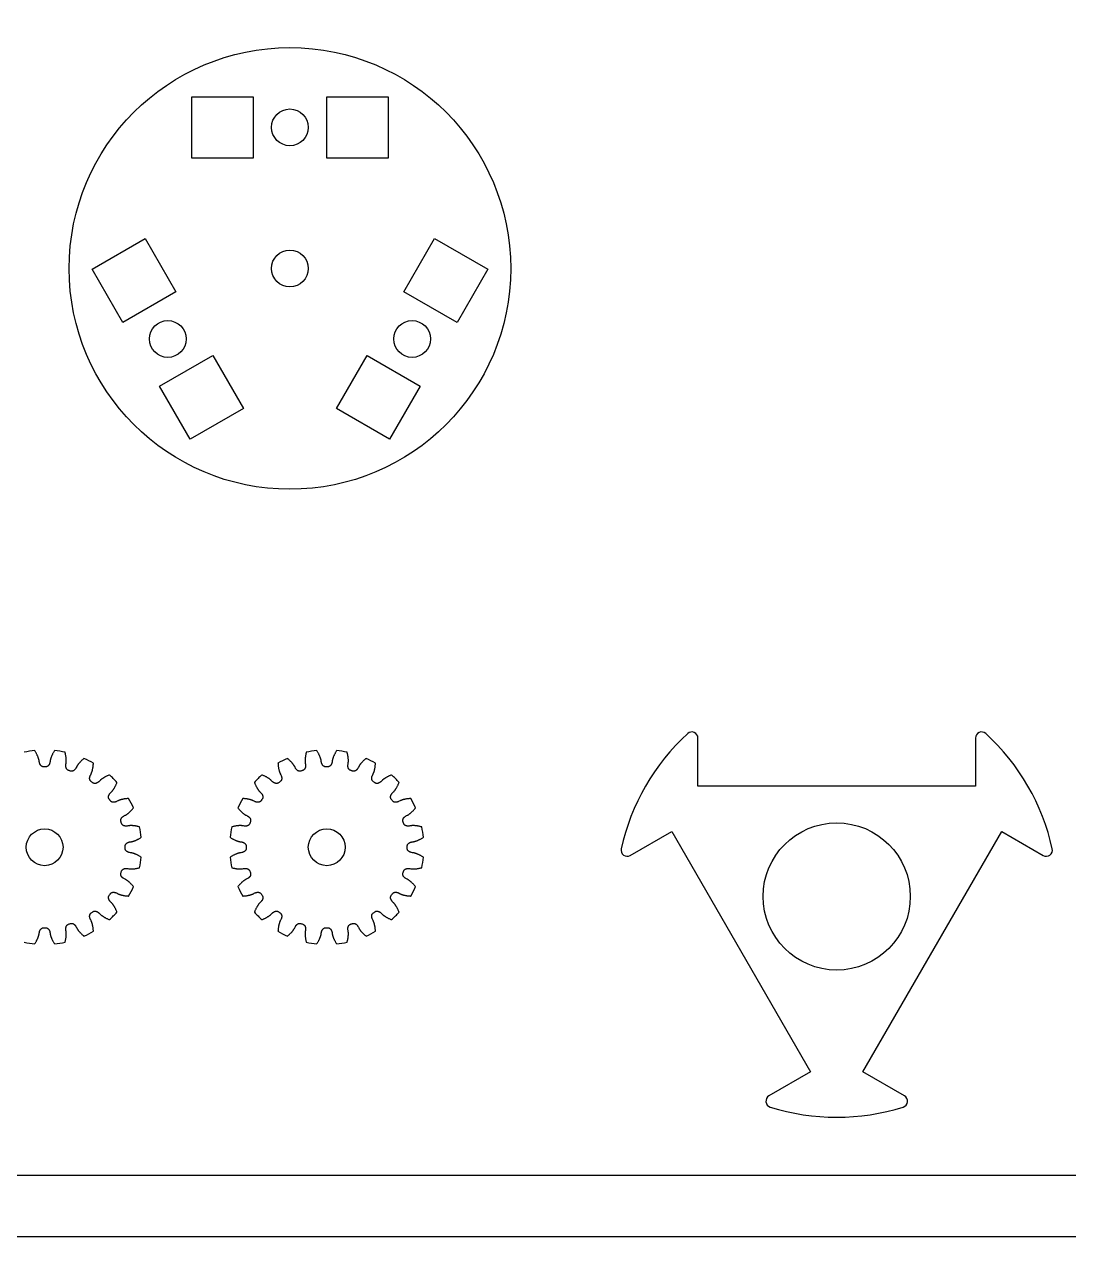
# Model space of a CAD drawing. Header units: millimetres. Extents: x 25309 to 26209, y 213925 to 214828.
# Drawn here: x 25820.4 to 25905.6, y 213924.8 to 214023.6 of the extents above; entities that cross this region are included whole.
import ezdxf

# ---------------------------------------------------------------- set-up
doc = ezdxf.new("R2010")
doc.units = ezdxf.units.MM

msp = doc.modelspace()

# ---------------------------------------------------------------- linework, layer by layer
at = {"color": 242, "linetype": 'Continuous', "lineweight": 25}
for p, q in [((25834.097, 214012.711), (25834.097, 214017.711)), ((25834.097, 214017.711), (25839.097, 214017.711)), ((25839.097, 214017.711), (25839.097, 214012.711)), ((25845.097, 214012.711), (25845.097, 214017.711)), ((25845.097, 214017.711), (25850.097, 214017.711)), ((25850.097, 214017.711), (25850.097, 214012.711)), ((25839.097, 214012.711), (25834.097, 214012.711)), ((25850.097, 214012.711), (25845.097, 214012.711)), ((25825.973, 214003.639), (25830.303, 214006.139)), ((25830.303, 214006.139), (25832.803, 214001.809)), ((25851.391, 214001.809), (25853.891, 214006.139)), ((25853.891, 214006.139), (25858.222, 214003.639)), ((25828.473, 213999.309), (25825.973, 214003.639)), ((25858.222, 214003.639), (25855.722, 213999.309)), ((25832.803, 214001.809), (25828.473, 213999.309)), ((25855.722, 213999.309), (25851.391, 214001.809)), ((25831.473, 213994.113), (25835.803, 213996.613)), ((25835.803, 213996.613), (25838.303, 213992.283)), ((25845.891, 213992.283), (25848.391, 213996.613)), ((25848.391, 213996.613), (25852.722, 213994.113)), ((25833.973, 213989.783), (25831.473, 213994.113)), ((25852.722, 213994.113), (25850.222, 213989.783)), ((25838.303, 213992.283), (25833.973, 213989.783)), ((25850.222, 213989.783), (25845.891, 213992.283)), ((25875.368, 213961.519), (25875.368, 213965.43)), ((25897.995, 213965.43), (25897.995, 213961.519)), ((25897.995, 213961.519), (25875.368, 213961.519)), ((25869.843, 213955.862), (25873.23, 213957.817)), ((25873.23, 213957.817), (25884.544, 213938.221)), ((25888.819, 213938.221), (25900.132, 213957.817)), ((25900.132, 213957.817), (25903.519, 213955.862)), ((25884.544, 213938.221), (25881.157, 213936.266)), ((25892.205, 213936.266), (25888.819, 213938.221))]:
    msp.add_line(p, q, dxfattribs=at)
at = {"color": 30}
msp.add_lwpolyline([(25308.558, 214374.782), (26208.558, 214374.782), (26208.558, 213924.782), (25308.558, 213924.782)], close=True, dxfattribs=at)
msp.add_lwpolyline([(25313.558, 214369.782), (26203.558, 214369.782), (26203.558, 213929.782), (25313.558, 213929.782)], close=True)
at = {"color": 242, "linetype": 'Continuous', "lineweight": 25}
for centre, radius in [((25842.097, 214003.711), 18), ((25842.097, 214015.211), 1.5), ((25842.097, 214003.711), 1.5), ((25832.138, 213997.961), 1.5), ((25852.056, 213997.961), 1.5), ((25822.097, 213956.529), 1.5), ((25845.097, 213956.529), 1.5), ((25886.681, 213952.519), 6)]:
    msp.add_circle(centre, radius, dxfattribs=at)
for centre, radius, start, end in [((25886.681, 213952.519), 18, 132.45951, 167.54049), ((25874.868, 213965.43), 0.5, 0, 132.45951), ((25898.495, 213965.43), 0.5, 47.54049, 180), ((25886.681, 213952.519), 18, 12.45951, 47.54049), ((25822.097, 213956.529), 7.92, 95.87739, 102.12261), ((25822.097, 213956.529), 7.92, 77.87739, 84.12261), ((25845.097, 213956.529), 7.92, 95.87739, 102.12261), ((25845.097, 213956.529), 7.92, 77.87739, 84.12261), ((25822.097, 213956.529), 7.92, 59.87739, 66.12261), ((25845.097, 213956.529), 7.92, 113.87739, 120.12261), ((25845.097, 213956.529), 7.92, 59.87739, 66.12261), ((25822.097, 213956.529), 7.92, 41.87739, 48.12261), ((25845.097, 213956.529), 7.92, 131.87739, 138.12261), ((25845.097, 213956.529), 7.92, 41.87739, 48.12261), ((25822.097, 213956.529), 7.92, 23.87739, 30.12261), ((25845.097, 213956.529), 7.92, 149.87739, 156.12261), ((25845.097, 213956.529), 7.92, 23.87739, 30.12261), ((25822.097, 213956.529), 7.92, 5.87739, 12.12261), ((25845.097, 213956.529), 7.92, 167.87739, 174.12261), ((25845.097, 213956.529), 7.92, 5.87739, 12.12261), ((25869.593, 213956.295), 0.5, 167.54049, 300), ((25903.769, 213956.295), 0.5, 240, 12.45951), ((25822.097, 213956.529), 7.92, 347.87739, 354.12261), ((25845.097, 213956.529), 7.92, 185.87739, 192.12261), ((25845.097, 213956.529), 7.92, 347.87739, 354.12261), ((25822.097, 213956.529), 7.92, 329.87739, 336.12261), ((25845.097, 213956.529), 7.92, 203.87739, 210.12261), ((25845.097, 213956.529), 7.92, 329.87739, 336.12261), ((25822.097, 213956.529), 7.92, 311.87739, 318.12261), ((25845.097, 213956.529), 7.92, 221.87739, 228.12261), ((25845.097, 213956.529), 7.92, 311.87739, 318.12261), ((25822.097, 213956.529), 7.92, 293.87739, 300.12261), ((25845.097, 213956.529), 7.92, 239.87739, 246.12261), ((25845.097, 213956.529), 7.92, 293.87739, 300.12261), ((25822.097, 213956.529), 7.92, 257.87739, 264.12261), ((25822.097, 213956.529), 7.92, 275.87739, 282.12261), ((25845.097, 213956.529), 7.92, 257.87739, 264.12261), ((25845.097, 213956.529), 7.92, 275.87739, 282.12261), ((25881.407, 213935.833), 0.5, 120, 252.45951), ((25891.955, 213935.833), 0.5, 287.54049, 60), ((25886.681, 213952.519), 18, 252.45951, 287.54049)]:
    msp.add_arc(centre, radius, start, end, dxfattribs=at)
for points in [[(25822.908, 213964.407), (25822.897, 213964.389), (25822.867, 213964.342), (25822.821, 213964.267), (25822.773, 213964.181), (25822.731, 213964.101), (25822.694, 213964.025), (25822.662, 213963.954), (25822.636, 213963.888), (25822.613, 213963.828), (25822.595, 213963.774), (25822.58, 213963.726), (25822.568, 213963.683), (25822.56, 213963.647), (25822.553, 213963.618), (25822.542, 213963.553), (25822.536, 213963.485), (25822.519, 213963.413), (25822.507, 213963.376), (25822.495, 213963.341), (25822.48, 213963.306), (25822.463, 213963.273), (25822.443, 213963.241), (25822.419, 213963.21), (25822.392, 213963.18), (25822.359, 213963.151), (25822.319, 213963.126), (25822.273, 213963.105), (25822.224, 213963.094), (25822.165, 213963.089), (25822.097, 213963.092), (25822.03, 213963.089), (25821.97, 213963.094), (25821.922, 213963.105), (25821.875, 213963.126), (25821.836, 213963.151), (25821.803, 213963.18), (25821.775, 213963.21), (25821.752, 213963.241), (25821.732, 213963.273), (25821.714, 213963.306), (25821.7, 213963.341), (25821.687, 213963.376), (25821.676, 213963.413), (25821.658, 213963.485), (25821.652, 213963.553), (25821.641, 213963.618), (25821.635, 213963.647), (25821.626, 213963.683), (25821.615, 213963.726), (25821.6, 213963.774), (25821.581, 213963.828), (25821.559, 213963.888), (25821.532, 213963.954), (25821.5, 213964.025), (25821.464, 213964.101), (25821.421, 213964.181), (25821.373, 213964.267), (25821.328, 213964.342), (25821.298, 213964.389), (25821.286, 213964.407)], [(25825.303, 213963.771), (25825.287, 213963.758), (25825.244, 213963.722), (25825.177, 213963.664), (25825.105, 213963.598), (25825.04, 213963.534), (25824.981, 213963.473), (25824.929, 213963.416), (25824.883, 213963.362), (25824.844, 213963.312), (25824.809, 213963.266), (25824.78, 213963.224), (25824.756, 213963.188), (25824.737, 213963.156), (25824.722, 213963.13), (25824.691, 213963.072), (25824.664, 213963.009), (25824.625, 213962.946), (25824.604, 213962.914), (25824.58, 213962.885), (25824.556, 213962.856), (25824.529, 213962.83), (25824.5, 213962.806), (25824.468, 213962.783), (25824.433, 213962.763), (25824.392, 213962.746), (25824.347, 213962.734), (25824.296, 213962.729), (25824.246, 213962.733), (25824.189, 213962.747), (25824.126, 213962.771), (25824.06, 213962.789), (25824.005, 213962.812), (25823.963, 213962.838), (25823.925, 213962.871), (25823.895, 213962.908), (25823.872, 213962.945), (25823.855, 213962.982), (25823.843, 213963.019), (25823.834, 213963.056), (25823.828, 213963.093), (25823.824, 213963.13), (25823.823, 213963.168), (25823.824, 213963.207), (25823.829, 213963.28), (25823.845, 213963.347), (25823.854, 213963.412), (25823.857, 213963.442), (25823.86, 213963.479), (25823.862, 213963.523), (25823.863, 213963.573), (25823.862, 213963.631), (25823.859, 213963.695), (25823.854, 213963.765), (25823.846, 213963.842), (25823.834, 213963.926), (25823.819, 213964.016), (25823.8, 213964.112), (25823.78, 213964.198), (25823.766, 213964.252), (25823.76, 213964.272)], [(25843.434, 213964.272), (25843.428, 213964.252), (25843.414, 213964.198), (25843.394, 213964.112), (25843.375, 213964.016), (25843.36, 213963.926), (25843.348, 213963.842), (25843.34, 213963.765), (25843.335, 213963.695), (25843.332, 213963.631), (25843.331, 213963.573), (25843.332, 213963.523), (25843.334, 213963.479), (25843.337, 213963.442), (25843.341, 213963.412), (25843.35, 213963.347), (25843.365, 213963.28), (25843.37, 213963.207), (25843.371, 213963.168), (25843.37, 213963.13), (25843.367, 213963.093), (25843.361, 213963.056), (25843.352, 213963.019), (25843.339, 213962.982), (25843.322, 213962.945), (25843.299, 213962.908), (25843.27, 213962.871), (25843.232, 213962.838), (25843.189, 213962.812), (25843.134, 213962.789), (25843.069, 213962.771), (25843.006, 213962.747), (25842.948, 213962.733), (25842.898, 213962.729), (25842.847, 213962.734), (25842.802, 213962.746), (25842.762, 213962.763), (25842.726, 213962.783), (25842.694, 213962.806), (25842.665, 213962.83), (25842.639, 213962.856), (25842.614, 213962.885), (25842.591, 213962.914), (25842.569, 213962.946), (25842.53, 213963.009), (25842.503, 213963.072), (25842.473, 213963.13), (25842.458, 213963.156), (25842.438, 213963.188), (25842.414, 213963.224), (25842.385, 213963.266), (25842.351, 213963.312), (25842.311, 213963.362), (25842.265, 213963.416), (25842.213, 213963.473), (25842.155, 213963.534), (25842.09, 213963.598), (25842.018, 213963.664), (25841.951, 213963.722), (25841.908, 213963.758), (25841.891, 213963.771)], [(25845.908, 213964.407), (25845.897, 213964.389), (25845.867, 213964.342), (25845.821, 213964.267), (25845.773, 213964.181), (25845.731, 213964.101), (25845.694, 213964.025), (25845.662, 213963.954), (25845.636, 213963.888), (25845.613, 213963.828), (25845.595, 213963.774), (25845.58, 213963.726), (25845.568, 213963.683), (25845.56, 213963.647), (25845.553, 213963.618), (25845.542, 213963.553), (25845.536, 213963.485), (25845.519, 213963.413), (25845.507, 213963.376), (25845.495, 213963.341), (25845.48, 213963.306), (25845.463, 213963.273), (25845.443, 213963.241), (25845.419, 213963.21), (25845.392, 213963.18), (25845.359, 213963.151), (25845.319, 213963.126), (25845.273, 213963.105), (25845.224, 213963.094), (25845.165, 213963.089), (25845.097, 213963.092), (25845.03, 213963.089), (25844.97, 213963.094), (25844.922, 213963.105), (25844.875, 213963.126), (25844.836, 213963.151), (25844.803, 213963.18), (25844.775, 213963.21), (25844.752, 213963.241), (25844.732, 213963.273), (25844.714, 213963.306), (25844.7, 213963.341), (25844.687, 213963.376), (25844.676, 213963.413), (25844.658, 213963.485), (25844.652, 213963.553), (25844.641, 213963.618), (25844.635, 213963.647), (25844.626, 213963.683), (25844.615, 213963.726), (25844.6, 213963.774), (25844.581, 213963.828), (25844.559, 213963.888), (25844.532, 213963.954), (25844.5, 213964.025), (25844.464, 213964.101), (25844.421, 213964.181), (25844.373, 213964.267), (25844.328, 213964.342), (25844.298, 213964.389), (25844.286, 213964.407)], [(25848.303, 213963.771), (25848.287, 213963.758), (25848.244, 213963.722), (25848.177, 213963.664), (25848.105, 213963.598), (25848.04, 213963.534), (25847.981, 213963.473), (25847.929, 213963.416), (25847.883, 213963.362), (25847.844, 213963.312), (25847.809, 213963.266), (25847.78, 213963.224), (25847.756, 213963.188), (25847.737, 213963.156), (25847.722, 213963.13), (25847.691, 213963.072), (25847.664, 213963.009), (25847.625, 213962.946), (25847.604, 213962.914), (25847.58, 213962.885), (25847.556, 213962.856), (25847.529, 213962.83), (25847.5, 213962.806), (25847.468, 213962.783), (25847.433, 213962.763), (25847.392, 213962.746), (25847.347, 213962.734), (25847.296, 213962.729), (25847.246, 213962.733), (25847.189, 213962.747), (25847.126, 213962.771), (25847.06, 213962.789), (25847.005, 213962.812), (25846.963, 213962.838), (25846.925, 213962.871), (25846.895, 213962.908), (25846.872, 213962.945), (25846.855, 213962.982), (25846.843, 213963.019), (25846.834, 213963.056), (25846.828, 213963.093), (25846.824, 213963.13), (25846.823, 213963.168), (25846.824, 213963.207), (25846.829, 213963.28), (25846.845, 213963.347), (25846.854, 213963.412), (25846.857, 213963.442), (25846.86, 213963.479), (25846.862, 213963.523), (25846.863, 213963.573), (25846.862, 213963.631), (25846.859, 213963.695), (25846.854, 213963.765), (25846.846, 213963.842), (25846.834, 213963.926), (25846.819, 213964.016), (25846.8, 213964.112), (25846.78, 213964.198), (25846.766, 213964.252), (25846.76, 213964.272)], [(25827.384, 213962.426), (25827.364, 213962.418), (25827.312, 213962.398), (25827.231, 213962.363), (25827.142, 213962.323), (25827.06, 213962.282), (25826.986, 213962.242), (25826.919, 213962.204), (25826.859, 213962.166), (25826.805, 213962.131), (25826.758, 213962.098), (25826.718, 213962.068), (25826.684, 213962.04), (25826.656, 213962.016), (25826.633, 213961.996), (25826.586, 213961.95), (25826.541, 213961.898), (25826.485, 213961.851), (25826.454, 213961.827), (25826.423, 213961.806), (25826.391, 213961.787), (25826.357, 213961.77), (25826.322, 213961.756), (25826.285, 213961.744), (25826.245, 213961.736), (25826.201, 213961.733), (25826.154, 213961.735), (25826.105, 213961.746), (25826.059, 213961.765), (25826.008, 213961.796), (25825.955, 213961.839), (25825.899, 213961.876), (25825.854, 213961.914), (25825.821, 213961.952), (25825.795, 213961.996), (25825.778, 213962.04), (25825.768, 213962.083), (25825.764, 213962.123), (25825.763, 213962.162), (25825.766, 213962.2), (25825.772, 213962.237), (25825.78, 213962.273), (25825.79, 213962.31), (25825.803, 213962.346), (25825.831, 213962.414), (25825.866, 213962.473), (25825.895, 213962.532), (25825.907, 213962.56), (25825.922, 213962.594), (25825.937, 213962.635), (25825.954, 213962.683), (25825.971, 213962.737), (25825.988, 213962.799), (25826.004, 213962.868), (25826.02, 213962.944), (25826.035, 213963.027), (25826.049, 213963.117), (25826.06, 213963.214), (25826.067, 213963.302), (25826.071, 213963.358), (25826.072, 213963.379)], [(25841.123, 213963.379), (25841.124, 213963.358), (25841.127, 213963.302), (25841.134, 213963.214), (25841.146, 213963.117), (25841.159, 213963.027), (25841.174, 213962.944), (25841.19, 213962.868), (25841.207, 213962.799), (25841.224, 213962.737), (25841.241, 213962.683), (25841.257, 213962.635), (25841.273, 213962.594), (25841.287, 213962.56), (25841.3, 213962.532), (25841.328, 213962.473), (25841.364, 213962.414), (25841.391, 213962.346), (25841.404, 213962.31), (25841.415, 213962.273), (25841.423, 213962.237), (25841.429, 213962.2), (25841.431, 213962.162), (25841.431, 213962.123), (25841.426, 213962.083), (25841.416, 213962.04), (25841.399, 213961.996), (25841.373, 213961.952), (25841.341, 213961.914), (25841.296, 213961.876), (25841.239, 213961.839), (25841.186, 213961.796), (25841.136, 213961.765), (25841.09, 213961.746), (25841.04, 213961.735), (25840.993, 213961.733), (25840.949, 213961.736), (25840.909, 213961.744), (25840.872, 213961.756), (25840.837, 213961.77), (25840.804, 213961.787), (25840.772, 213961.806), (25840.74, 213961.827), (25840.71, 213961.851), (25840.653, 213961.898), (25840.608, 213961.95), (25840.561, 213961.996), (25840.539, 213962.016), (25840.511, 213962.04), (25840.476, 213962.068), (25840.436, 213962.098), (25840.389, 213962.131), (25840.336, 213962.166), (25840.275, 213962.204), (25840.208, 213962.242), (25840.134, 213962.282), (25840.052, 213962.323), (25839.963, 213962.363), (25839.882, 213962.398), (25839.83, 213962.418), (25839.81, 213962.426)], [(25850.384, 213962.426), (25850.364, 213962.418), (25850.312, 213962.398), (25850.231, 213962.363), (25850.142, 213962.323), (25850.06, 213962.282), (25849.986, 213962.242), (25849.919, 213962.204), (25849.859, 213962.166), (25849.805, 213962.131), (25849.758, 213962.098), (25849.718, 213962.068), (25849.684, 213962.04), (25849.656, 213962.016), (25849.633, 213961.996), (25849.586, 213961.95), (25849.541, 213961.898), (25849.485, 213961.851), (25849.454, 213961.827), (25849.423, 213961.806), (25849.391, 213961.787), (25849.357, 213961.77), (25849.322, 213961.756), (25849.285, 213961.744), (25849.245, 213961.736), (25849.201, 213961.733), (25849.154, 213961.735), (25849.105, 213961.746), (25849.059, 213961.765), (25849.008, 213961.796), (25848.955, 213961.839), (25848.899, 213961.876), (25848.854, 213961.914), (25848.821, 213961.952), (25848.795, 213961.996), (25848.778, 213962.04), (25848.768, 213962.083), (25848.764, 213962.123), (25848.763, 213962.162), (25848.766, 213962.2), (25848.772, 213962.237), (25848.78, 213962.273), (25848.79, 213962.31), (25848.803, 213962.346), (25848.831, 213962.414), (25848.866, 213962.473), (25848.895, 213962.532), (25848.907, 213962.56), (25848.922, 213962.594), (25848.937, 213962.635), (25848.954, 213962.683), (25848.971, 213962.737), (25848.988, 213962.799), (25849.004, 213962.868), (25849.02, 213962.944), (25849.035, 213963.027), (25849.049, 213963.117), (25849.06, 213963.214), (25849.067, 213963.302), (25849.071, 213963.358), (25849.072, 213963.379)], [(25828.948, 213960.503), (25828.927, 213960.502), (25828.871, 213960.499), (25828.783, 213960.491), (25828.686, 213960.48), (25828.595, 213960.467), (25828.513, 213960.452), (25828.437, 213960.436), (25828.368, 213960.419), (25828.306, 213960.402), (25828.251, 213960.385), (25828.203, 213960.369), (25828.162, 213960.353), (25828.128, 213960.339), (25828.101, 213960.326), (25828.042, 213960.297), (25827.983, 213960.262), (25827.915, 213960.235), (25827.878, 213960.222), (25827.842, 213960.211), (25827.806, 213960.203), (25827.769, 213960.197), (25827.731, 213960.194), (25827.692, 213960.195), (25827.651, 213960.2), (25827.609, 213960.21), (25827.565, 213960.227), (25827.521, 213960.252), (25827.483, 213960.285), (25827.444, 213960.33), (25827.407, 213960.387), (25827.365, 213960.439), (25827.334, 213960.49), (25827.315, 213960.536), (25827.304, 213960.586), (25827.301, 213960.633), (25827.305, 213960.676), (25827.313, 213960.716), (25827.324, 213960.754), (25827.339, 213960.789), (25827.356, 213960.822), (25827.375, 213960.854), (25827.396, 213960.886), (25827.419, 213960.916), (25827.467, 213960.973), (25827.519, 213961.018), (25827.564, 213961.065), (25827.585, 213961.087), (25827.609, 213961.115), (25827.636, 213961.149), (25827.667, 213961.19), (25827.7, 213961.237), (25827.735, 213961.29), (25827.772, 213961.35), (25827.811, 213961.418), (25827.851, 213961.492), (25827.891, 213961.574), (25827.932, 213961.662), (25827.966, 213961.744), (25827.987, 213961.796), (25827.994, 213961.816)], [(25839.2, 213961.816), (25839.208, 213961.796), (25839.228, 213961.744), (25839.262, 213961.662), (25839.303, 213961.574), (25839.344, 213961.492), (25839.383, 213961.418), (25839.422, 213961.35), (25839.459, 213961.29), (25839.495, 213961.237), (25839.528, 213961.19), (25839.558, 213961.149), (25839.586, 213961.115), (25839.61, 213961.087), (25839.63, 213961.065), (25839.676, 213961.018), (25839.728, 213960.973), (25839.775, 213960.916), (25839.798, 213960.886), (25839.82, 213960.854), (25839.839, 213960.822), (25839.856, 213960.789), (25839.87, 213960.754), (25839.881, 213960.716), (25839.89, 213960.676), (25839.893, 213960.633), (25839.89, 213960.586), (25839.88, 213960.536), (25839.86, 213960.49), (25839.829, 213960.439), (25839.787, 213960.387), (25839.75, 213960.33), (25839.711, 213960.285), (25839.673, 213960.252), (25839.63, 213960.227), (25839.586, 213960.21), (25839.543, 213960.2), (25839.503, 213960.195), (25839.464, 213960.194), (25839.426, 213960.197), (25839.389, 213960.203), (25839.352, 213960.211), (25839.316, 213960.222), (25839.28, 213960.235), (25839.211, 213960.262), (25839.153, 213960.297), (25839.094, 213960.326), (25839.066, 213960.339), (25839.032, 213960.353), (25838.991, 213960.369), (25838.943, 213960.385), (25838.888, 213960.402), (25838.827, 213960.419), (25838.758, 213960.436), (25838.682, 213960.452), (25838.599, 213960.467), (25838.509, 213960.48), (25838.412, 213960.491), (25838.323, 213960.499), (25838.268, 213960.502), (25838.247, 213960.503)], [(25851.948, 213960.503), (25851.927, 213960.502), (25851.871, 213960.499), (25851.783, 213960.491), (25851.686, 213960.48), (25851.595, 213960.467), (25851.513, 213960.452), (25851.437, 213960.436), (25851.368, 213960.419), (25851.306, 213960.402), (25851.251, 213960.385), (25851.203, 213960.369), (25851.162, 213960.353), (25851.128, 213960.339), (25851.101, 213960.326), (25851.042, 213960.297), (25850.983, 213960.262), (25850.915, 213960.235), (25850.878, 213960.222), (25850.842, 213960.211), (25850.806, 213960.203), (25850.769, 213960.197), (25850.731, 213960.194), (25850.692, 213960.195), (25850.651, 213960.2), (25850.609, 213960.21), (25850.565, 213960.227), (25850.521, 213960.252), (25850.483, 213960.285), (25850.444, 213960.33), (25850.407, 213960.387), (25850.365, 213960.439), (25850.334, 213960.49), (25850.315, 213960.536), (25850.304, 213960.586), (25850.301, 213960.633), (25850.305, 213960.676), (25850.313, 213960.716), (25850.324, 213960.754), (25850.339, 213960.789), (25850.356, 213960.822), (25850.375, 213960.854), (25850.396, 213960.886), (25850.419, 213960.916), (25850.467, 213960.973), (25850.519, 213961.018), (25850.564, 213961.065), (25850.585, 213961.087), (25850.609, 213961.115), (25850.636, 213961.149), (25850.667, 213961.19), (25850.7, 213961.237), (25850.735, 213961.29), (25850.772, 213961.35), (25850.811, 213961.418), (25850.851, 213961.492), (25850.891, 213961.574), (25850.932, 213961.662), (25850.966, 213961.744), (25850.987, 213961.796), (25850.994, 213961.816)], [(25829.841, 213958.192), (25829.82, 213958.197), (25829.766, 213958.211), (25829.68, 213958.231), (25829.584, 213958.251), (25829.494, 213958.266), (25829.411, 213958.277), (25829.334, 213958.286), (25829.263, 213958.291), (25829.199, 213958.294), (25829.142, 213958.295), (25829.091, 213958.294), (25829.047, 213958.292), (25829.01, 213958.289), (25828.98, 213958.285), (25828.916, 213958.276), (25828.849, 213958.261), (25828.775, 213958.255), (25828.737, 213958.254), (25828.699, 213958.256), (25828.662, 213958.259), (25828.625, 213958.265), (25828.588, 213958.274), (25828.551, 213958.287), (25828.514, 213958.304), (25828.476, 213958.326), (25828.44, 213958.356), (25828.406, 213958.394), (25828.38, 213958.437), (25828.357, 213958.492), (25828.34, 213958.557), (25828.316, 213958.62), (25828.302, 213958.678), (25828.298, 213958.728), (25828.303, 213958.778), (25828.315, 213958.824), (25828.332, 213958.864), (25828.352, 213958.9), (25828.374, 213958.932), (25828.399, 213958.96), (25828.425, 213958.987), (25828.453, 213959.012), (25828.483, 213959.035), (25828.515, 213959.057), (25828.577, 213959.096), (25828.64, 213959.123), (25828.698, 213959.153), (25828.725, 213959.168), (25828.756, 213959.188), (25828.793, 213959.212), (25828.834, 213959.241), (25828.88, 213959.275), (25828.93, 213959.315), (25828.984, 213959.361), (25829.042, 213959.413), (25829.103, 213959.471), (25829.167, 213959.536), (25829.233, 213959.608), (25829.291, 213959.675), (25829.326, 213959.718), (25829.339, 213959.734)], [(25837.855, 213959.734), (25837.868, 213959.718), (25837.904, 213959.675), (25837.962, 213959.608), (25838.028, 213959.536), (25838.092, 213959.471), (25838.152, 213959.413), (25838.21, 213959.361), (25838.264, 213959.315), (25838.314, 213959.275), (25838.36, 213959.241), (25838.401, 213959.212), (25838.438, 213959.188), (25838.47, 213959.168), (25838.496, 213959.153), (25838.554, 213959.123), (25838.617, 213959.096), (25838.68, 213959.057), (25838.711, 213959.035), (25838.741, 213959.012), (25838.769, 213958.987), (25838.796, 213958.96), (25838.82, 213958.932), (25838.843, 213958.9), (25838.863, 213958.864), (25838.879, 213958.824), (25838.891, 213958.778), (25838.897, 213958.728), (25838.893, 213958.678), (25838.879, 213958.62), (25838.855, 213958.557), (25838.837, 213958.492), (25838.814, 213958.437), (25838.788, 213958.394), (25838.754, 213958.356), (25838.718, 213958.326), (25838.681, 213958.304), (25838.643, 213958.287), (25838.606, 213958.274), (25838.57, 213958.265), (25838.533, 213958.259), (25838.496, 213958.256), (25838.458, 213958.254), (25838.419, 213958.255), (25838.346, 213958.261), (25838.279, 213958.276), (25838.214, 213958.285), (25838.184, 213958.289), (25838.147, 213958.292), (25838.103, 213958.294), (25838.053, 213958.295), (25837.995, 213958.294), (25837.931, 213958.291), (25837.861, 213958.286), (25837.783, 213958.277), (25837.7, 213958.266), (25837.61, 213958.251), (25837.514, 213958.231), (25837.428, 213958.211), (25837.374, 213958.197), (25837.354, 213958.192)], [(25852.841, 213958.192), (25852.82, 213958.197), (25852.766, 213958.211), (25852.68, 213958.231), (25852.584, 213958.251), (25852.494, 213958.266), (25852.411, 213958.277), (25852.334, 213958.286), (25852.263, 213958.291), (25852.199, 213958.294), (25852.142, 213958.295), (25852.091, 213958.294), (25852.047, 213958.292), (25852.01, 213958.289), (25851.98, 213958.285), (25851.916, 213958.276), (25851.849, 213958.261), (25851.775, 213958.255), (25851.737, 213958.254), (25851.699, 213958.256), (25851.662, 213958.259), (25851.625, 213958.265), (25851.588, 213958.274), (25851.551, 213958.287), (25851.514, 213958.304), (25851.476, 213958.326), (25851.44, 213958.356), (25851.406, 213958.394), (25851.38, 213958.437), (25851.357, 213958.492), (25851.34, 213958.557), (25851.316, 213958.62), (25851.302, 213958.678), (25851.298, 213958.728), (25851.303, 213958.778), (25851.315, 213958.824), (25851.332, 213958.864), (25851.352, 213958.9), (25851.374, 213958.932), (25851.399, 213958.96), (25851.425, 213958.987), (25851.453, 213959.012), (25851.483, 213959.035), (25851.515, 213959.057), (25851.577, 213959.096), (25851.64, 213959.123), (25851.698, 213959.153), (25851.725, 213959.168), (25851.756, 213959.188), (25851.793, 213959.212), (25851.834, 213959.241), (25851.88, 213959.275), (25851.93, 213959.315), (25851.984, 213959.361), (25852.042, 213959.413), (25852.103, 213959.471), (25852.167, 213959.536), (25852.233, 213959.608), (25852.291, 213959.675), (25852.326, 213959.718), (25852.339, 213959.734)], [(25829.976, 213955.718), (25829.958, 213955.729), (25829.911, 213955.759), (25829.835, 213955.805), (25829.75, 213955.853), (25829.669, 213955.895), (25829.593, 213955.932), (25829.522, 213955.963), (25829.457, 213955.99), (25829.397, 213956.013), (25829.343, 213956.031), (25829.294, 213956.046), (25829.252, 213956.057), (25829.216, 213956.066), (25829.186, 213956.072), (25829.122, 213956.083), (25829.053, 213956.089), (25828.982, 213956.107), (25828.945, 213956.118), (25828.909, 213956.131), (25828.875, 213956.146), (25828.842, 213956.163), (25828.81, 213956.183), (25828.778, 213956.206), (25828.748, 213956.234), (25828.72, 213956.267), (25828.694, 213956.307), (25828.674, 213956.353), (25828.662, 213956.402), (25828.658, 213956.461), (25828.661, 213956.529), (25828.658, 213956.596), (25828.662, 213956.655), (25828.674, 213956.704), (25828.694, 213956.751), (25828.72, 213956.79), (25828.748, 213956.823), (25828.778, 213956.851), (25828.81, 213956.874), (25828.842, 213956.894), (25828.875, 213956.911), (25828.909, 213956.926), (25828.945, 213956.939), (25828.982, 213956.95), (25829.053, 213956.968), (25829.122, 213956.974), (25829.186, 213956.985), (25829.216, 213956.991), (25829.252, 213957), (25829.294, 213957.011), (25829.343, 213957.026), (25829.397, 213957.044), (25829.457, 213957.067), (25829.522, 213957.094), (25829.593, 213957.125), (25829.669, 213957.162), (25829.75, 213957.204), (25829.835, 213957.252), (25829.911, 213957.298), (25829.958, 213957.328), (25829.976, 213957.34)], [(25837.219, 213957.34), (25837.236, 213957.328), (25837.284, 213957.298), (25837.359, 213957.252), (25837.444, 213957.204), (25837.525, 213957.162), (25837.601, 213957.125), (25837.672, 213957.094), (25837.737, 213957.067), (25837.797, 213957.044), (25837.852, 213957.026), (25837.9, 213957.011), (25837.942, 213957), (25837.978, 213956.991), (25838.008, 213956.985), (25838.073, 213956.974), (25838.141, 213956.968), (25838.212, 213956.95), (25838.249, 213956.939), (25838.285, 213956.926), (25838.319, 213956.911), (25838.353, 213956.894), (25838.385, 213956.874), (25838.416, 213956.851), (25838.446, 213956.823), (25838.475, 213956.79), (25838.5, 213956.751), (25838.521, 213956.704), (25838.532, 213956.655), (25838.537, 213956.596), (25838.533, 213956.529), (25838.537, 213956.461), (25838.532, 213956.402), (25838.521, 213956.353), (25838.5, 213956.307), (25838.475, 213956.267), (25838.446, 213956.234), (25838.416, 213956.206), (25838.385, 213956.183), (25838.353, 213956.163), (25838.319, 213956.146), (25838.285, 213956.131), (25838.249, 213956.118), (25838.212, 213956.107), (25838.141, 213956.089), (25838.073, 213956.083), (25838.008, 213956.072), (25837.978, 213956.066), (25837.942, 213956.057), (25837.9, 213956.046), (25837.852, 213956.031), (25837.797, 213956.013), (25837.737, 213955.99), (25837.672, 213955.963), (25837.601, 213955.932), (25837.525, 213955.895), (25837.444, 213955.853), (25837.359, 213955.805), (25837.284, 213955.759), (25837.236, 213955.729), (25837.219, 213955.718)], [(25852.976, 213955.718), (25852.958, 213955.729), (25852.911, 213955.759), (25852.835, 213955.805), (25852.75, 213955.853), (25852.669, 213955.895), (25852.593, 213955.932), (25852.522, 213955.963), (25852.457, 213955.99), (25852.397, 213956.013), (25852.343, 213956.031), (25852.294, 213956.046), (25852.252, 213956.057), (25852.216, 213956.066), (25852.186, 213956.072), (25852.122, 213956.083), (25852.053, 213956.089), (25851.982, 213956.107), (25851.945, 213956.118), (25851.909, 213956.131), (25851.875, 213956.146), (25851.842, 213956.163), (25851.81, 213956.183), (25851.778, 213956.206), (25851.748, 213956.234), (25851.72, 213956.267), (25851.694, 213956.307), (25851.674, 213956.353), (25851.662, 213956.402), (25851.658, 213956.461), (25851.661, 213956.529), (25851.658, 213956.596), (25851.662, 213956.655), (25851.674, 213956.704), (25851.694, 213956.751), (25851.72, 213956.79), (25851.748, 213956.823), (25851.778, 213956.851), (25851.81, 213956.874), (25851.842, 213956.894), (25851.875, 213956.911), (25851.909, 213956.926), (25851.945, 213956.939), (25851.982, 213956.95), (25852.053, 213956.968), (25852.122, 213956.974), (25852.186, 213956.985), (25852.216, 213956.991), (25852.252, 213957), (25852.294, 213957.011), (25852.343, 213957.026), (25852.397, 213957.044), (25852.457, 213957.067), (25852.522, 213957.094), (25852.593, 213957.125), (25852.669, 213957.162), (25852.75, 213957.204), (25852.835, 213957.252), (25852.911, 213957.298), (25852.958, 213957.328), (25852.976, 213957.34)], [(25829.339, 213953.323), (25829.326, 213953.339), (25829.291, 213953.382), (25829.233, 213953.449), (25829.167, 213953.521), (25829.103, 213953.586), (25829.042, 213953.645), (25828.984, 213953.697), (25828.93, 213953.742), (25828.88, 213953.782), (25828.834, 213953.817), (25828.793, 213953.846), (25828.756, 213953.87), (25828.725, 213953.889), (25828.698, 213953.904), (25828.64, 213953.935), (25828.577, 213953.961), (25828.515, 213954), (25828.483, 213954.022), (25828.453, 213954.046), (25828.425, 213954.07), (25828.399, 213954.097), (25828.374, 213954.126), (25828.352, 213954.157), (25828.332, 213954.193), (25828.315, 213954.233), (25828.303, 213954.279), (25828.298, 213954.329), (25828.302, 213954.379), (25828.316, 213954.437), (25828.34, 213954.5), (25828.357, 213954.566), (25828.38, 213954.62), (25828.406, 213954.663), (25828.44, 213954.701), (25828.476, 213954.731), (25828.514, 213954.754), (25828.551, 213954.771), (25828.588, 213954.783), (25828.625, 213954.792), (25828.662, 213954.798), (25828.699, 213954.802), (25828.737, 213954.803), (25828.775, 213954.802), (25828.849, 213954.797), (25828.916, 213954.781), (25828.98, 213954.772), (25829.01, 213954.769), (25829.047, 213954.766), (25829.091, 213954.764), (25829.142, 213954.763), (25829.199, 213954.763), (25829.263, 213954.766), (25829.334, 213954.772), (25829.411, 213954.78), (25829.494, 213954.791), (25829.584, 213954.807), (25829.68, 213954.826), (25829.766, 213954.846), (25829.82, 213954.86), (25829.841, 213954.865)], [(25837.354, 213954.865), (25837.374, 213954.86), (25837.428, 213954.846), (25837.514, 213954.826), (25837.61, 213954.807), (25837.7, 213954.791), (25837.783, 213954.78), (25837.861, 213954.772), (25837.931, 213954.766), (25837.995, 213954.763), (25838.053, 213954.763), (25838.103, 213954.764), (25838.147, 213954.766), (25838.184, 213954.769), (25838.214, 213954.772), (25838.279, 213954.781), (25838.346, 213954.797), (25838.419, 213954.802), (25838.458, 213954.803), (25838.496, 213954.802), (25838.533, 213954.798), (25838.57, 213954.792), (25838.606, 213954.783), (25838.643, 213954.771), (25838.681, 213954.754), (25838.718, 213954.731), (25838.754, 213954.701), (25838.788, 213954.663), (25838.814, 213954.62), (25838.837, 213954.566), (25838.855, 213954.5), (25838.879, 213954.437), (25838.893, 213954.379), (25838.897, 213954.329), (25838.891, 213954.279), (25838.879, 213954.233), (25838.863, 213954.193), (25838.843, 213954.157), (25838.82, 213954.126), (25838.796, 213954.097), (25838.769, 213954.07), (25838.741, 213954.046), (25838.711, 213954.022), (25838.68, 213954), (25838.617, 213953.961), (25838.554, 213953.935), (25838.496, 213953.904), (25838.47, 213953.889), (25838.438, 213953.87), (25838.401, 213953.846), (25838.36, 213953.817), (25838.314, 213953.782), (25838.264, 213953.742), (25838.21, 213953.697), (25838.152, 213953.645), (25838.092, 213953.586), (25838.028, 213953.521), (25837.962, 213953.449), (25837.904, 213953.382), (25837.868, 213953.339), (25837.855, 213953.323)], [(25852.339, 213953.323), (25852.326, 213953.339), (25852.291, 213953.382), (25852.233, 213953.449), (25852.167, 213953.521), (25852.103, 213953.586), (25852.042, 213953.645), (25851.984, 213953.697), (25851.93, 213953.742), (25851.88, 213953.782), (25851.834, 213953.817), (25851.793, 213953.846), (25851.756, 213953.87), (25851.725, 213953.889), (25851.698, 213953.904), (25851.64, 213953.935), (25851.577, 213953.961), (25851.515, 213954), (25851.483, 213954.022), (25851.453, 213954.046), (25851.425, 213954.07), (25851.399, 213954.097), (25851.374, 213954.126), (25851.352, 213954.157), (25851.332, 213954.193), (25851.315, 213954.233), (25851.303, 213954.279), (25851.298, 213954.329), (25851.302, 213954.379), (25851.316, 213954.437), (25851.34, 213954.5), (25851.357, 213954.566), (25851.38, 213954.62), (25851.406, 213954.663), (25851.44, 213954.701), (25851.476, 213954.731), (25851.514, 213954.754), (25851.551, 213954.771), (25851.588, 213954.783), (25851.625, 213954.792), (25851.662, 213954.798), (25851.699, 213954.802), (25851.737, 213954.803), (25851.775, 213954.802), (25851.849, 213954.797), (25851.916, 213954.781), (25851.98, 213954.772), (25852.01, 213954.769), (25852.047, 213954.766), (25852.091, 213954.764), (25852.142, 213954.763), (25852.199, 213954.763), (25852.263, 213954.766), (25852.334, 213954.772), (25852.411, 213954.78), (25852.494, 213954.791), (25852.584, 213954.807), (25852.68, 213954.826), (25852.766, 213954.846), (25852.82, 213954.86), (25852.841, 213954.865)], [(25827.994, 213951.242), (25827.987, 213951.261), (25827.966, 213951.313), (25827.932, 213951.395), (25827.891, 213951.484), (25827.851, 213951.565), (25827.811, 213951.64), (25827.772, 213951.707), (25827.735, 213951.767), (25827.7, 213951.821), (25827.667, 213951.867), (25827.636, 213951.908), (25827.609, 213951.942), (25827.585, 213951.97), (25827.564, 213951.993), (25827.519, 213952.04), (25827.467, 213952.085), (25827.419, 213952.141), (25827.396, 213952.172), (25827.375, 213952.203), (25827.356, 213952.235), (25827.339, 213952.268), (25827.324, 213952.304), (25827.313, 213952.341), (25827.305, 213952.381), (25827.301, 213952.424), (25827.304, 213952.471), (25827.315, 213952.521), (25827.334, 213952.567), (25827.365, 213952.618), (25827.407, 213952.67), (25827.444, 213952.727), (25827.483, 213952.772), (25827.521, 213952.805), (25827.565, 213952.83), (25827.609, 213952.847), (25827.651, 213952.858), (25827.692, 213952.862), (25827.731, 213952.863), (25827.769, 213952.86), (25827.806, 213952.854), (25827.842, 213952.846), (25827.878, 213952.836), (25827.915, 213952.823), (25827.983, 213952.795), (25828.042, 213952.76), (25828.101, 213952.731), (25828.128, 213952.718), (25828.162, 213952.704), (25828.203, 213952.689), (25828.251, 213952.672), (25828.306, 213952.655), (25828.368, 213952.638), (25828.437, 213952.621), (25828.513, 213952.605), (25828.595, 213952.59), (25828.686, 213952.577), (25828.783, 213952.566), (25828.871, 213952.558), (25828.927, 213952.555), (25828.948, 213952.554)], [(25838.247, 213952.554), (25838.268, 213952.555), (25838.323, 213952.558), (25838.412, 213952.566), (25838.509, 213952.577), (25838.599, 213952.59), (25838.682, 213952.605), (25838.758, 213952.621), (25838.827, 213952.638), (25838.888, 213952.655), (25838.943, 213952.672), (25838.991, 213952.689), (25839.032, 213952.704), (25839.066, 213952.718), (25839.094, 213952.731), (25839.153, 213952.76), (25839.211, 213952.795), (25839.28, 213952.823), (25839.316, 213952.836), (25839.352, 213952.846), (25839.389, 213952.854), (25839.426, 213952.86), (25839.464, 213952.863), (25839.503, 213952.862), (25839.543, 213952.858), (25839.586, 213952.847), (25839.63, 213952.83), (25839.673, 213952.805), (25839.711, 213952.772), (25839.75, 213952.727), (25839.787, 213952.67), (25839.829, 213952.618), (25839.86, 213952.567), (25839.88, 213952.521), (25839.89, 213952.471), (25839.893, 213952.424), (25839.89, 213952.381), (25839.881, 213952.341), (25839.87, 213952.304), (25839.856, 213952.268), (25839.839, 213952.235), (25839.82, 213952.203), (25839.798, 213952.172), (25839.775, 213952.141), (25839.728, 213952.085), (25839.676, 213952.04), (25839.63, 213951.993), (25839.61, 213951.97), (25839.586, 213951.942), (25839.558, 213951.908), (25839.528, 213951.867), (25839.495, 213951.821), (25839.459, 213951.767), (25839.422, 213951.707), (25839.383, 213951.64), (25839.344, 213951.565), (25839.303, 213951.484), (25839.262, 213951.395), (25839.228, 213951.313), (25839.208, 213951.261), (25839.2, 213951.242)], [(25850.994, 213951.242), (25850.987, 213951.261), (25850.966, 213951.313), (25850.932, 213951.395), (25850.891, 213951.484), (25850.851, 213951.565), (25850.811, 213951.64), (25850.772, 213951.707), (25850.735, 213951.767), (25850.7, 213951.821), (25850.667, 213951.867), (25850.636, 213951.908), (25850.609, 213951.942), (25850.585, 213951.97), (25850.564, 213951.993), (25850.519, 213952.04), (25850.467, 213952.085), (25850.419, 213952.141), (25850.396, 213952.172), (25850.375, 213952.203), (25850.356, 213952.235), (25850.339, 213952.268), (25850.324, 213952.304), (25850.313, 213952.341), (25850.305, 213952.381), (25850.301, 213952.424), (25850.304, 213952.471), (25850.315, 213952.521), (25850.334, 213952.567), (25850.365, 213952.618), (25850.407, 213952.67), (25850.444, 213952.727), (25850.483, 213952.772), (25850.521, 213952.805), (25850.565, 213952.83), (25850.609, 213952.847), (25850.651, 213952.858), (25850.692, 213952.862), (25850.731, 213952.863), (25850.769, 213952.86), (25850.806, 213952.854), (25850.842, 213952.846), (25850.878, 213952.836), (25850.915, 213952.823), (25850.983, 213952.795), (25851.042, 213952.76), (25851.101, 213952.731), (25851.128, 213952.718), (25851.162, 213952.704), (25851.203, 213952.689), (25851.251, 213952.672), (25851.306, 213952.655), (25851.368, 213952.638), (25851.437, 213952.621), (25851.513, 213952.605), (25851.595, 213952.59), (25851.686, 213952.577), (25851.783, 213952.566), (25851.871, 213952.558), (25851.927, 213952.555), (25851.948, 213952.554)], [(25826.072, 213949.678), (25826.071, 213949.699), (25826.067, 213949.755), (25826.06, 213949.843), (25826.049, 213949.94), (25826.035, 213950.03), (25826.02, 213950.113), (25826.004, 213950.189), (25825.988, 213950.258), (25825.971, 213950.32), (25825.954, 213950.374), (25825.937, 213950.422), (25825.922, 213950.463), (25825.907, 213950.498), (25825.895, 213950.525), (25825.866, 213950.584), (25825.831, 213950.643), (25825.803, 213950.711), (25825.79, 213950.747), (25825.78, 213950.784), (25825.772, 213950.82), (25825.766, 213950.857), (25825.763, 213950.895), (25825.764, 213950.934), (25825.768, 213950.975), (25825.778, 213951.017), (25825.795, 213951.061), (25825.821, 213951.105), (25825.854, 213951.143), (25825.899, 213951.181), (25825.955, 213951.218), (25826.008, 213951.261), (25826.059, 213951.292), (25826.105, 213951.311), (25826.154, 213951.322), (25826.201, 213951.325), (25826.245, 213951.321), (25826.285, 213951.313), (25826.322, 213951.301), (25826.357, 213951.287), (25826.391, 213951.27), (25826.423, 213951.251), (25826.454, 213951.23), (25826.485, 213951.206), (25826.541, 213951.159), (25826.586, 213951.107), (25826.633, 213951.062), (25826.656, 213951.041), (25826.684, 213951.017), (25826.718, 213950.99), (25826.758, 213950.959), (25826.805, 213950.926), (25826.859, 213950.891), (25826.919, 213950.854), (25826.986, 213950.815), (25827.06, 213950.775), (25827.142, 213950.735), (25827.231, 213950.694), (25827.312, 213950.66), (25827.364, 213950.639), (25827.384, 213950.632)], [(25839.81, 213950.632), (25839.83, 213950.639), (25839.882, 213950.66), (25839.963, 213950.694), (25840.052, 213950.735), (25840.134, 213950.775), (25840.208, 213950.815), (25840.275, 213950.854), (25840.336, 213950.891), (25840.389, 213950.926), (25840.436, 213950.959), (25840.476, 213950.99), (25840.511, 213951.017), (25840.539, 213951.041), (25840.561, 213951.062), (25840.608, 213951.107), (25840.653, 213951.159), (25840.71, 213951.206), (25840.74, 213951.23), (25840.772, 213951.251), (25840.804, 213951.27), (25840.837, 213951.287), (25840.872, 213951.301), (25840.909, 213951.313), (25840.949, 213951.321), (25840.993, 213951.325), (25841.04, 213951.322), (25841.09, 213951.311), (25841.136, 213951.292), (25841.186, 213951.261), (25841.239, 213951.218), (25841.296, 213951.181), (25841.341, 213951.143), (25841.373, 213951.105), (25841.399, 213951.061), (25841.416, 213951.017), (25841.426, 213950.975), (25841.431, 213950.934), (25841.431, 213950.895), (25841.429, 213950.857), (25841.423, 213950.82), (25841.415, 213950.784), (25841.404, 213950.747), (25841.391, 213950.711), (25841.364, 213950.643), (25841.328, 213950.584), (25841.3, 213950.525), (25841.287, 213950.498), (25841.273, 213950.463), (25841.257, 213950.422), (25841.241, 213950.374), (25841.224, 213950.32), (25841.207, 213950.258), (25841.19, 213950.189), (25841.174, 213950.113), (25841.159, 213950.03), (25841.146, 213949.94), (25841.134, 213949.843), (25841.127, 213949.755), (25841.124, 213949.699), (25841.123, 213949.678)], [(25849.072, 213949.678), (25849.071, 213949.699), (25849.067, 213949.755), (25849.06, 213949.843), (25849.049, 213949.94), (25849.035, 213950.03), (25849.02, 213950.113), (25849.004, 213950.189), (25848.988, 213950.258), (25848.971, 213950.32), (25848.954, 213950.374), (25848.937, 213950.422), (25848.922, 213950.463), (25848.907, 213950.498), (25848.895, 213950.525), (25848.866, 213950.584), (25848.831, 213950.643), (25848.803, 213950.711), (25848.79, 213950.747), (25848.78, 213950.784), (25848.772, 213950.82), (25848.766, 213950.857), (25848.763, 213950.895), (25848.764, 213950.934), (25848.768, 213950.975), (25848.778, 213951.017), (25848.795, 213951.061), (25848.821, 213951.105), (25848.854, 213951.143), (25848.899, 213951.181), (25848.955, 213951.218), (25849.008, 213951.261), (25849.059, 213951.292), (25849.105, 213951.311), (25849.154, 213951.322), (25849.201, 213951.325), (25849.245, 213951.321), (25849.285, 213951.313), (25849.322, 213951.301), (25849.357, 213951.287), (25849.391, 213951.27), (25849.423, 213951.251), (25849.454, 213951.23), (25849.485, 213951.206), (25849.541, 213951.159), (25849.586, 213951.107), (25849.633, 213951.062), (25849.656, 213951.041), (25849.684, 213951.017), (25849.718, 213950.99), (25849.758, 213950.959), (25849.805, 213950.926), (25849.859, 213950.891), (25849.919, 213950.854), (25849.986, 213950.815), (25850.06, 213950.775), (25850.142, 213950.735), (25850.231, 213950.694), (25850.312, 213950.66), (25850.364, 213950.639), (25850.384, 213950.632)], [(25823.76, 213948.785), (25823.766, 213948.806), (25823.78, 213948.86), (25823.8, 213948.946), (25823.819, 213949.042), (25823.834, 213949.131), (25823.846, 213949.215), (25823.854, 213949.292), (25823.859, 213949.363), (25823.862, 213949.427), (25823.863, 213949.484), (25823.862, 213949.535), (25823.86, 213949.578), (25823.857, 213949.615), (25823.854, 213949.646), (25823.845, 213949.71), (25823.829, 213949.777), (25823.824, 213949.851), (25823.823, 213949.889), (25823.824, 213949.927), (25823.828, 213949.964), (25823.834, 213950.001), (25823.843, 213950.038), (25823.855, 213950.075), (25823.872, 213950.112), (25823.895, 213950.149), (25823.925, 213950.186), (25823.963, 213950.22), (25824.005, 213950.246), (25824.06, 213950.268), (25824.126, 213950.286), (25824.189, 213950.31), (25824.246, 213950.324), (25824.296, 213950.328), (25824.347, 213950.323), (25824.392, 213950.311), (25824.433, 213950.294), (25824.468, 213950.274), (25824.5, 213950.252), (25824.529, 213950.227), (25824.556, 213950.201), (25824.58, 213950.173), (25824.604, 213950.143), (25824.625, 213950.111), (25824.664, 213950.049), (25824.691, 213949.985), (25824.722, 213949.928), (25824.737, 213949.901), (25824.756, 213949.87), (25824.78, 213949.833), (25824.809, 213949.791), (25824.844, 213949.746), (25824.883, 213949.695), (25824.929, 213949.641), (25824.981, 213949.584), (25825.04, 213949.523), (25825.105, 213949.459), (25825.177, 213949.393), (25825.244, 213949.335), (25825.287, 213949.3), (25825.303, 213949.286)], [(25841.891, 213949.286), (25841.908, 213949.3), (25841.951, 213949.335), (25842.018, 213949.393), (25842.09, 213949.459), (25842.155, 213949.523), (25842.213, 213949.584), (25842.265, 213949.641), (25842.311, 213949.695), (25842.351, 213949.746), (25842.385, 213949.791), (25842.414, 213949.833), (25842.438, 213949.87), (25842.458, 213949.901), (25842.473, 213949.928), (25842.503, 213949.985), (25842.53, 213950.049), (25842.569, 213950.111), (25842.591, 213950.143), (25842.614, 213950.173), (25842.639, 213950.201), (25842.665, 213950.227), (25842.694, 213950.252), (25842.726, 213950.274), (25842.762, 213950.294), (25842.802, 213950.311), (25842.847, 213950.323), (25842.898, 213950.328), (25842.948, 213950.324), (25843.006, 213950.31), (25843.069, 213950.286), (25843.134, 213950.268), (25843.189, 213950.246), (25843.232, 213950.22), (25843.27, 213950.186), (25843.299, 213950.149), (25843.322, 213950.112), (25843.339, 213950.075), (25843.352, 213950.038), (25843.361, 213950.001), (25843.367, 213949.964), (25843.37, 213949.927), (25843.371, 213949.889), (25843.37, 213949.851), (25843.365, 213949.777), (25843.35, 213949.71), (25843.341, 213949.646), (25843.337, 213949.615), (25843.334, 213949.578), (25843.332, 213949.535), (25843.331, 213949.484), (25843.332, 213949.427), (25843.335, 213949.363), (25843.34, 213949.292), (25843.348, 213949.215), (25843.36, 213949.131), (25843.375, 213949.042), (25843.394, 213948.946), (25843.414, 213948.86), (25843.428, 213948.806), (25843.434, 213948.785)], [(25846.76, 213948.785), (25846.766, 213948.806), (25846.78, 213948.86), (25846.8, 213948.946), (25846.819, 213949.042), (25846.834, 213949.131), (25846.846, 213949.215), (25846.854, 213949.292), (25846.859, 213949.363), (25846.862, 213949.427), (25846.863, 213949.484), (25846.862, 213949.535), (25846.86, 213949.578), (25846.857, 213949.615), (25846.854, 213949.646), (25846.845, 213949.71), (25846.829, 213949.777), (25846.824, 213949.851), (25846.823, 213949.889), (25846.824, 213949.927), (25846.828, 213949.964), (25846.834, 213950.001), (25846.843, 213950.038), (25846.855, 213950.075), (25846.872, 213950.112), (25846.895, 213950.149), (25846.925, 213950.186), (25846.963, 213950.22), (25847.005, 213950.246), (25847.06, 213950.268), (25847.126, 213950.286), (25847.189, 213950.31), (25847.246, 213950.324), (25847.296, 213950.328), (25847.347, 213950.323), (25847.392, 213950.311), (25847.433, 213950.294), (25847.468, 213950.274), (25847.5, 213950.252), (25847.529, 213950.227), (25847.556, 213950.201), (25847.58, 213950.173), (25847.604, 213950.143), (25847.625, 213950.111), (25847.664, 213950.049), (25847.691, 213949.985), (25847.722, 213949.928), (25847.737, 213949.901), (25847.756, 213949.87), (25847.78, 213949.833), (25847.809, 213949.791), (25847.844, 213949.746), (25847.883, 213949.695), (25847.929, 213949.641), (25847.981, 213949.584), (25848.04, 213949.523), (25848.105, 213949.459), (25848.177, 213949.393), (25848.244, 213949.335), (25848.287, 213949.3), (25848.303, 213949.286)], [(25821.286, 213948.65), (25821.298, 213948.668), (25821.328, 213948.715), (25821.373, 213948.791), (25821.421, 213948.876), (25821.464, 213948.957), (25821.5, 213949.032), (25821.532, 213949.103), (25821.559, 213949.169), (25821.581, 213949.229), (25821.6, 213949.283), (25821.615, 213949.331), (25821.626, 213949.374), (25821.635, 213949.41), (25821.641, 213949.44), (25821.652, 213949.504), (25821.658, 213949.572), (25821.676, 213949.644), (25821.687, 213949.681), (25821.7, 213949.716), (25821.714, 213949.751), (25821.732, 213949.784), (25821.752, 213949.816), (25821.775, 213949.847), (25821.803, 213949.878), (25821.836, 213949.906), (25821.875, 213949.931), (25821.922, 213949.952), (25821.97, 213949.963), (25822.03, 213949.968), (25822.097, 213949.965), (25822.165, 213949.968), (25822.224, 213949.963), (25822.273, 213949.952), (25822.319, 213949.931), (25822.359, 213949.906), (25822.392, 213949.878), (25822.419, 213949.847), (25822.443, 213949.816), (25822.463, 213949.784), (25822.48, 213949.751), (25822.495, 213949.716), (25822.507, 213949.681), (25822.519, 213949.644), (25822.536, 213949.572), (25822.542, 213949.504), (25822.553, 213949.44), (25822.56, 213949.41), (25822.568, 213949.374), (25822.58, 213949.331), (25822.595, 213949.283), (25822.613, 213949.229), (25822.636, 213949.169), (25822.662, 213949.103), (25822.694, 213949.032), (25822.731, 213948.957), (25822.773, 213948.876), (25822.821, 213948.791), (25822.867, 213948.715), (25822.897, 213948.668), (25822.908, 213948.65)], [(25844.286, 213948.65), (25844.298, 213948.668), (25844.328, 213948.715), (25844.373, 213948.791), (25844.421, 213948.876), (25844.464, 213948.957), (25844.5, 213949.032), (25844.532, 213949.103), (25844.559, 213949.169), (25844.581, 213949.229), (25844.6, 213949.283), (25844.615, 213949.331), (25844.626, 213949.374), (25844.635, 213949.41), (25844.641, 213949.44), (25844.652, 213949.504), (25844.658, 213949.572), (25844.676, 213949.644), (25844.687, 213949.681), (25844.7, 213949.716), (25844.714, 213949.751), (25844.732, 213949.784), (25844.752, 213949.816), (25844.775, 213949.847), (25844.803, 213949.878), (25844.836, 213949.906), (25844.875, 213949.931), (25844.922, 213949.952), (25844.97, 213949.963), (25845.03, 213949.968), (25845.097, 213949.965), (25845.165, 213949.968), (25845.224, 213949.963), (25845.273, 213949.952), (25845.319, 213949.931), (25845.359, 213949.906), (25845.392, 213949.878), (25845.419, 213949.847), (25845.443, 213949.816), (25845.463, 213949.784), (25845.48, 213949.751), (25845.495, 213949.716), (25845.507, 213949.681), (25845.519, 213949.644), (25845.536, 213949.572), (25845.542, 213949.504), (25845.553, 213949.44), (25845.56, 213949.41), (25845.568, 213949.374), (25845.58, 213949.331), (25845.595, 213949.283), (25845.613, 213949.229), (25845.636, 213949.169), (25845.662, 213949.103), (25845.694, 213949.032), (25845.731, 213948.957), (25845.773, 213948.876), (25845.821, 213948.791), (25845.867, 213948.715), (25845.897, 213948.668), (25845.908, 213948.65)]]:
    msp.add_open_spline(points, degree=3, knots=[0.1012761, 0.1012761, 0.1012761, 0.1012761, 0.1163801, 0.1414342, 0.1648718, 0.1866931, 0.206898, 0.2254865, 0.2424586, 0.2578143, 0.2715536, 0.2836765, 0.2941831, 0.3030732, 0.310347, 0.3160044, 0.3500768, 0.3595677, 0.3688031, 0.3778444, 0.386769, 0.3956756, 0.4046888, 0.4139629, 0.4236827, 0.4340512, 0.4452559, 0.4574014, 0.4704198, 0.4810668, 0.5, 0.5189332, 0.5295802, 0.5425986, 0.5547441, 0.5659488, 0.5763173, 0.5860371, 0.5953112, 0.6043244, 0.613231, 0.6221556, 0.6311969, 0.6404323, 0.6499232, 0.6839956, 0.689653, 0.6969268, 0.7058169, 0.7163235, 0.7284464, 0.7421857, 0.7575414, 0.7745135, 0.793102, 0.8133069, 0.8351282, 0.8585658, 0.8836199, 0.8987239, 0.8987239, 0.8987239, 0.8987239], dxfattribs=at)

doc.saveas('drawing.dxf')
